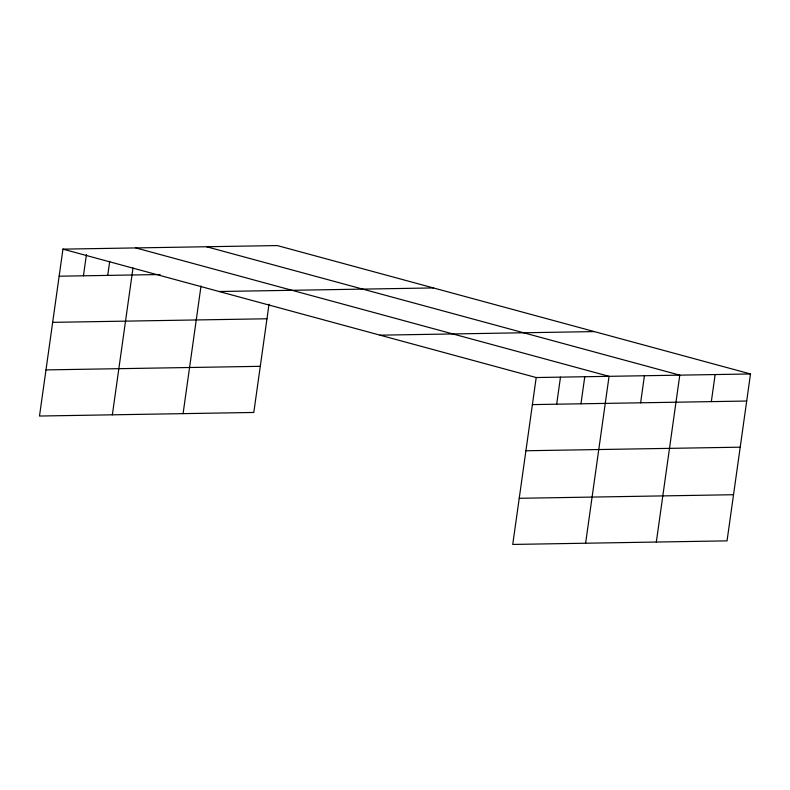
<?xml version="1.0" encoding="UTF-8"?>
<svg xmlns="http://www.w3.org/2000/svg" width="790" height="790" viewBox="0 0 790 790"><rect width="100%" height="100%" fill="white"/><g stroke="black" fill="none" stroke-linecap="round" stroke-linejoin="round"><path stroke-width="1.19" d="M750.5 373.966L536.203 377.541L512.74 544.438L727.047 540.864L750.5 373.966L277.26 245.562L62.953 249.136L39.5 416.034L253.797 412.459L269.015 304.209M83.434 275.799L86.416 254.617M107.726 275.394L109.711 261.273M112.358 414.819L133.006 267.928M183.083 413.644L201.025 285.96M556.683 404.204L560.485 377.136M580.966 403.799L584.778 376.731M585.607 543.224L609.06 376.326L135.821 247.922M640.621 402.811L644.423 375.734M656.322 542.049L679.785 375.141L206.536 246.737M711.336 401.626L715.138 374.549M59.151 276.204L160.054 274.525M219.126 291.51L433.424 287.935M52.663 322.35L266.971 318.775M380.029 335.167L594.327 331.593M45.988 369.898L260.285 366.323M532.391 404.608L746.698 401.034M525.913 450.754L740.21 447.18M519.227 498.293L733.525 494.718M62.953 249.136L536.203 377.541"/></g></svg>
